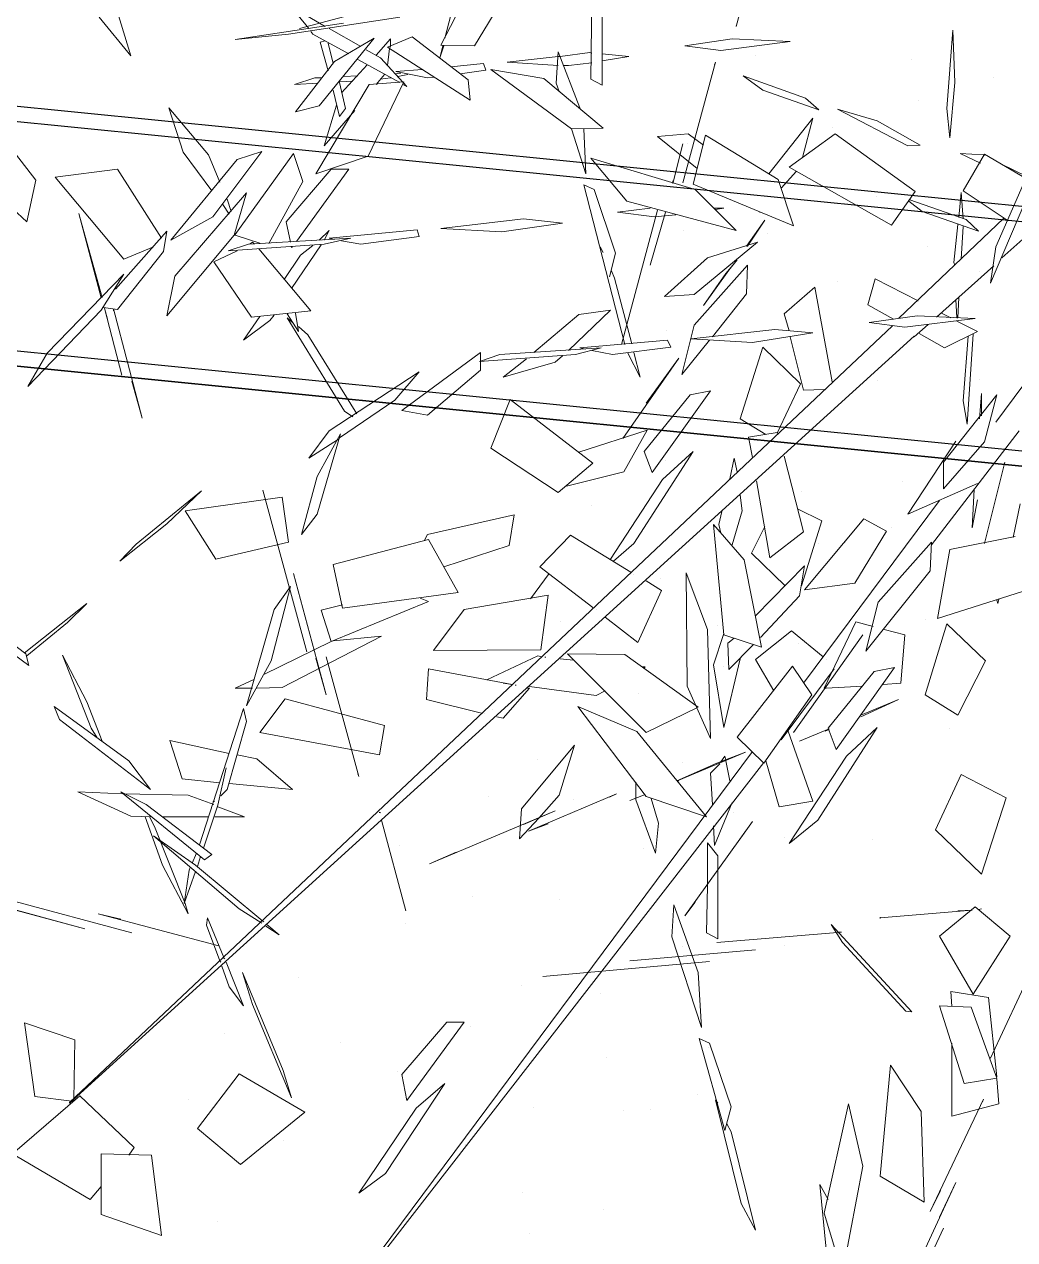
# Model space of a CAD drawing. Header units: metres. Extents: x 42 to 199, y -121 to 268.
# Drawn here: x 103.65 to 104.647, y -84.719 to -83.495 of the extents above; entities that cross this region are included whole.
import ezdxf

# ---------------------------------------------------------------- set-up
doc = ezdxf.new("R2010")
doc.units = ezdxf.units.M
doc.header["$LTSCALE"] = 0.3
doc.layers.get('0').update_dxf_attribs({"color": 8})
for name, color, linetype, lineweight in [('A-Hatch', 8, 'Continuous', 9), ('A-LANDSCAPE', 8, 'Continuous', 5), ('DA HOUSE ARCH LAYOUT', 8, 'Continuous', 9)]:
    doc.layers.add(name, color=color, linetype=linetype, lineweight=lineweight)
for name, color, linetype in [('A-Site Boundary', 8, 'Continuous'), ('A-Wall-Full', 8, 'Continuous'), ('A-Wall-Plst', 8, 'Continuous')]:
    doc.layers.add(name, color=color, linetype=linetype)

# ---------------------------------------------------------------- blocks, each defined once
blk = doc.blocks.new('zw$195B-flat-1-flat-1-flat-1-flat-1-flat-1-flat-1')
at = {"layer": 'A-Site Boundary', "color": 8, "ltscale": 0.6}
for points in [[(30.9785, 5.1523), (30.2862, -1.8121), (29.6282, -8.4313), (29.1107, -13.637), (28.9733, -15.0186), (28.765, -17.114), (28.5491, -19.2858), (28.4154, -20.6307), (28.2929, -21.8633), (28.0026, -24.7832), (27.6923, -27.9053), (27.517, -29.6682), (27.2042, -32.8151), (26.8782, -36.0943), (26.5516, -39.3802), (-7.0022, -34.7719)], [(30.7198, 5.178), (30.0275, -1.7864), (29.3695, -8.4055), (28.852, -13.6112), (28.7146, -14.9928), (28.5063, -17.0883), (28.2904, -19.2601), (28.1567, -20.6049), (28.0342, -21.8376), (27.7439, -24.7575), (27.4336, -27.8796), (27.2583, -29.6425), (26.9455, -32.7893), (26.6195, -36.0686), (26.3195, -39.0858), (-6.7217, -34.548), (-6.3673, -30.4861), (-5.6909, -22.7347), (-5.0415, -15.2918), (-4.322, -7.0464), (-3.7186, -0.1311), (-3.2226, 5.5538)]]:
    blk.add_lwpolyline(points, dxfattribs=at)
blk = doc.blocks.new('02PTRX29')
at = {"color": 8, "linetype": 'Continuous', "transparency": 33554572}
for p, q in [((0.14175, -0.04617), (0.13682, -0.02783)), ((0.19033, -0.04972), (0.18236, -0.03669)), ((0.19318, -0.03808), (0.19583, -0.04833)), ((0.16851, -0.03934), (0.1687, -0.05592)), ((0.19109, -0.03909), (0.19659, -0.04959)), ((0.16661, -0.05705), (0.16661, -0.04162)), ((0.22449, -0.04238), (0.21803, -0.04617)), ((0.22449, -0.04238), (0.22107, -0.04655)), ((0.22487, -0.04757), (0.20418, -0.0444)), ((0.22278, -0.04655), (0.21044, -0.04327)), ((0.25656, -0.04352), (0.25409, -0.05161)), ((0.25409, -0.05161), (0.25997, -0.0444)), ((0.10152, -0.04681), (0.10114, -0.05655)), ((0.10266, -0.06136), (0.10152, -0.04681)), ((0.14175, -0.04605), (0.14175, -0.04617)), ((0.21728, -0.04655), (0.21139, -0.04984)), ((0.21462, -0.04554), (0.23473, -0.04858)), ((0.22031, -0.04757), (0.22069, -0.04706)), ((0.13169, -0.04896), (0.14251, -0.04845)), ((0.1446, -0.0506), (0.13169, -0.04896)), ((0.14251, -0.04845), (0.15124, -0.04972)), ((0.19659, -0.04959), (0.19033, -0.04972)), ((0.19147, -0.05604), (0.2019, -0.04807)), ((0.20646, -0.04997), (0.2019, -0.04807)), ((0.20855, -0.05149), (0.20589, -0.04845)), ((0.20589, -0.04845), (0.20589, -0.04984)), ((0.20893, -0.04833), (0.21633, -0.05263)), ((0.21917, -0.06085), (0.20893, -0.04833)), ((0.21367, -0.05124), (0.22031, -0.04757)), ((0.21746, -0.04921), (0.21652, -0.05301)), ((0.21746, -0.0544), (0.21898, -0.04908)), ((0.21898, -0.04908), (0.21803, -0.04883)), ((0.23473, -0.04858), (0.22487, -0.04757)), ((0.15124, -0.04972), (0.1446, -0.0506)), ((0.16168, -0.05174), (0.16661, -0.05124)), ((0.16661, -0.0525), (0.16168, -0.05174)), ((0.16889, -0.05098), (0.16851, -0.05111)), ((0.17439, -0.05174), (0.16889, -0.05098)), ((0.17477, -0.05086), (0.17078, -0.06123)), ((0.17477, -0.05174), (0.17439, -0.05174)), ((0.17515, -0.05667), (0.17477, -0.05086)), ((0.18426, -0.05275), (0.17477, -0.05174)), ((0.20646, -0.04997), (0.19109, -0.05984)), ((0.19678, -0.05199), (0.19602, -0.04972)), ((0.19621, -0.04972), (0.19678, -0.05199)), ((0.20589, -0.04984), (0.20608, -0.05022)), ((0.20608, -0.05022), (0.20646, -0.05339)), ((0.21044, -0.05048), (0.20779, -0.05199)), ((0.15162, -0.07514), (0.14555, -0.05275)), ((0.14555, -0.05275), (0.14574, -0.05326)), ((0.16851, -0.05288), (0.17287, -0.05339)), ((0.17287, -0.05339), (0.17382, -0.05339)), ((0.17477, -0.05339), (0.18426, -0.05275)), ((0.18824, -0.05427), (0.18862, -0.05301)), ((0.19469, -0.05364), (0.18862, -0.05301)), ((0.20779, -0.05199), (0.20285, -0.05731)), ((0.20418, -0.05655), (0.21196, -0.05225)), ((0.215, -0.05845), (0.21025, -0.05326)), ((0.21633, -0.05263), (0.22354, -0.06199)), ((0.12885, -0.05946), (0.14042, -0.05528)), ((0.14042, -0.05528), (0.13682, -0.05794)), ((0.16642, -0.06502), (0.17743, -0.05579)), ((0.1687, -0.05592), (0.16661, -0.05705)), ((0.18729, -0.05414), (0.1723, -0.06515)), ((0.17743, -0.05579), (0.18729, -0.05414)), ((0.18824, -0.05427), (0.19299, -0.0549)), ((0.19109, -0.05984), (0.19147, -0.05604)), ((0.19906, -0.05566), (0.19773, -0.05554)), ((0.20494, -0.05452), (0.19906, -0.05566)), ((0.20001, -0.05414), (0.20494, -0.05452)), ((0.20456, -0.05541), (0.20266, -0.05503)), ((0.20513, -0.0549), (0.20399, -0.05478)), ((0.20589, -0.05566), (0.2057, -0.05566)), ((0.20779, -0.05592), (0.20589, -0.05566)), ((0.20703, -0.05503), (0.20855, -0.05693)), ((0.21462, -0.05541), (0.21196, -0.05528)), ((0.21538, -0.05642), (0.21291, -0.0563)), ((0.21993, -0.05566), (0.2186, -0.05566)), ((0.21993, -0.05566), (0.22373, -0.05693)), ((0.10209, -0.0668), (0.10114, -0.05655)), ((0.13682, -0.05794), (0.12638, -0.06161)), ((0.17458, -0.05819), (0.17515, -0.05667)), ((0.20285, -0.05731), (0.20361, -0.05693)), ((0.21006, -0.07021), (0.20342, -0.05642)), ((0.20987, -0.05693), (0.20342, -0.05642)), ((0.21974, -0.0735), (0.20987, -0.05693)), ((0.21538, -0.05655), (0.21424, -0.06136)), ((0.21538, -0.06287), (0.21652, -0.05794)), ((0.22373, -0.05693), (0.21936, -0.05667)), ((0.12638, -0.06161), (0.12885, -0.05946)), ((0.21822, -0.06831), (0.21595, -0.06072)), ((0.21917, -0.06085), (0.22354, -0.06199)), ((0.10209, -0.0668), (0.10266, -0.06136)), ((0.12296, -0.06148), (0.10987, -0.06831)), ((0.11556, -0.06363), (0.12296, -0.06148)), ((0.12942, -0.07046), (0.12752, -0.06313)), ((0.12752, -0.06313), (0.13568, -0.0735)), ((0.21822, -0.06831), (0.21253, -0.06174)), ((0.21538, -0.06287), (0.21424, -0.06136)), ((0.24707, -0.06123), (0.23967, -0.06996)), ((0.24441, -0.06945), (0.24707, -0.06123)), ((0.10759, -0.06819), (0.11556, -0.06363)), ((0.1723, -0.06515), (0.16642, -0.06502)), ((0.16965, -0.0735), (0.1723, -0.06515)), ((0.17002, -0.06515), (0.16965, -0.0735)), ((0.27174, -0.07464), (0.28047, -0.06351)), ((0.10854, -0.07679), (0.12334, -0.06604)), ((0.12334, -0.06604), (0.13188, -0.07224)), ((0.13397, -0.07451), (0.14744, -0.06629)), ((0.14744, -0.06629), (0.14972, -0.0754)), ((0.14782, -0.06819), (0.15067, -0.06604)), ((0.15636, -0.06654), (0.14896, -0.07249)), ((0.15067, -0.06604), (0.15636, -0.06654)), ((0.09355, -0.08704), (0.08539, -0.06844)), ((0.08786, -0.07439), (0.09564, -0.06983)), ((0.09564, -0.06983), (0.09962, -0.07666)), ((0.10019, -0.06971), (0.09583, -0.06996)), ((0.0964, -0.07148), (0.10019, -0.06971)), ((0.10987, -0.06831), (0.10759, -0.06819)), ((0.15352, -0.07527), (0.15162, -0.06793)), ((0.22221, -0.07489), (0.22392, -0.06971)), ((0.22392, -0.06971), (0.23473, -0.08476)), ((0.23891, -0.08147), (0.2298, -0.06933)), ((0.2298, -0.06933), (0.23435, -0.07084)), ((0.2391, -0.07666), (0.24441, -0.06945)), ((0.2873, -0.06958), (0.27344, -0.08236)), ((0.08767, -0.07401), (0.0926, -0.0716)), ((0.09583, -0.06996), (0.09564, -0.07008)), ((0.14934, -0.07641), (0.1687, -0.07059)), ((0.1687, -0.07059), (0.16206, -0.07856)), ((0.21006, -0.07021), (0.21974, -0.0735)), ((0.23435, -0.07084), (0.24669, -0.08577)), ((0.23967, -0.06996), (0.23758, -0.07502)), ((0.13188, -0.07224), (0.11291, -0.08299)), ((0.13055, -0.07299), (0.1334, -0.07616)), ((0.22335, -0.08602), (0.21367, -0.07261)), ((0.21367, -0.07261), (0.2169, -0.07261)), ((0.22525, -0.08236), (0.2169, -0.07261)), ((0.2484, -0.08539), (0.25656, -0.07261)), ((0.26813, -0.07413), (0.25542, -0.08931)), ((0.25656, -0.07261), (0.26813, -0.07413)), ((0.08691, -0.0759), (0.0945, -0.09374)), ((0.09962, -0.07666), (0.09127, -0.08223)), ((0.13112, -0.08311), (0.13397, -0.07451)), ((0.14972, -0.0754), (0.13112, -0.08311)), ((0.14175, -0.084), (0.14934, -0.07641)), ((0.15352, -0.07477), (0.15352, -0.07514)), ((0.16243, -0.10513), (0.17002, -0.07552)), ((0.16414, -0.08818), (0.16813, -0.07641)), ((0.16813, -0.07641), (0.17002, -0.07552)), ((0.22221, -0.07489), (0.22847, -0.0864)), ((0.27344, -0.08236), (0.27174, -0.07464)), ((0.10949, -0.07831), (0.09905, -0.08198)), ((0.09962, -0.08185), (0.1, -0.07692)), ((0.1, -0.07692), (0.10038, -0.0816)), ((0.10721, -0.08046), (0.10968, -0.07856)), ((0.11291, -0.08299), (0.10854, -0.07679)), ((0.16206, -0.07856), (0.14175, -0.084)), ((0.24593, -0.09248), (0.23265, -0.07704)), ((0.23265, -0.07704), (0.23492, -0.08489)), ((0.23625, -0.07818), (0.23549, -0.08046)), ((0.09678, -0.08413), (0.10721, -0.08046)), ((0.1372, -0.08058), (0.13739, -0.08058)), ((0.13739, -0.08058), (0.13739, -0.08058)), ((0.14555, -0.08008), (0.14403, -0.07983)), ((0.14403, -0.07983), (0.14593, -0.07983)), ((0.15693, -0.08147), (0.15295, -0.08109)), ((0.15484, -0.08058), (0.15769, -0.09045)), ((0.163, -0.10513), (0.15636, -0.08021)), ((0.15693, -0.08147), (0.16376, -0.08058)), ((0.16376, -0.08058), (0.15769, -0.07983)), ((0.23587, -0.08096), (0.23701, -0.07919)), ((0.2594, -0.0964), (0.26377, -0.08084)), ((0.26377, -0.08084), (0.25959, -0.09652)), ((0.09241, -0.08906), (0.0852, -0.08261)), ((0.09203, -0.08172), (0.11158, -0.10032)), ((0.09905, -0.08198), (0.09678, -0.08413)), ((0.1, -0.08931), (0.09962, -0.08324)), ((0.10057, -0.08286), (0.10133, -0.08995)), ((0.13644, -0.0821), (0.13985, -0.08691)), ((0.13966, -0.08691), (0.13644, -0.0821)), ((0.17401, -0.08261), (0.18122, -0.08185)), ((0.18521, -0.08425), (0.17401, -0.08261)), ((0.19659, -0.08362), (0.18122, -0.08185)), ((0.22449, -0.08615), (0.22525, -0.08236)), ((0.24669, -0.08577), (0.23891, -0.08147)), ((0.18521, -0.08425), (0.19659, -0.08362)), ((0.20096, -0.08387), (0.20058, -0.08514)), ((0.21139, -0.08653), (0.20058, -0.08514)), ((0.20096, -0.08387), (0.21728, -0.08539)), ((0.21822, -0.08653), (0.21329, -0.08539)), ((0.21329, -0.08539), (0.23227, -0.08653)), ((0.21728, -0.08539), (0.21633, -0.08565)), ((0.21822, -0.08577), (0.21728, -0.084)), ((0.21728, -0.084), (0.21917, -0.08577)), ((0.22999, -0.0864), (0.23473, -0.08489)), ((0.23473, -0.08489), (0.23492, -0.08489)), ((0.23492, -0.08489), (0.24745, -0.09981)), ((0.24745, -0.08413), (0.25694, -0.09488)), ((0.24802, -0.08792), (0.24745, -0.08413)), ((0.0945, -0.09374), (0.09355, -0.08704)), ((0.13777, -0.08615), (0.14706, -0.08906)), ((0.14953, -0.09589), (0.13777, -0.08615)), ((0.13985, -0.08691), (0.13966, -0.08691)), ((0.16699, -0.08704), (0.16642, -0.08805)), ((0.215, -0.0859), (0.21139, -0.08653)), ((0.21822, -0.08653), (0.23606, -0.0878)), ((0.21879, -0.08666), (0.2243, -0.09475)), ((0.22259, -0.08855), (0.22031, -0.08678)), ((0.23037, -0.08742), (0.22069, -0.09893)), ((0.2243, -0.08716), (0.22411, -0.08704)), ((0.2243, -0.08716), (0.2243, -0.08704)), ((0.2243, -0.08704), (0.2243, -0.08716)), ((0.23113, -0.08653), (0.23151, -0.08615)), ((0.23208, -0.08653), (0.23151, -0.08615)), ((0.23227, -0.08653), (0.23606, -0.0878)), ((0.23435, -0.0878), (0.23872, -0.08982)), ((0.25656, -0.09868), (0.24802, -0.08792)), ((0.24991, -0.08704), (0.25542, -0.08931)), ((0.10114, -0.09045), (0.10133, -0.08995)), ((0.14308, -0.09134), (0.14156, -0.08944)), ((0.14175, -0.08969), (0.14365, -0.09197)), ((0.14706, -0.08906), (0.15503, -0.09627)), ((0.16528, -0.0926), (0.16414, -0.08818)), ((0.22562, -0.09311), (0.22259, -0.08855)), ((0.2317, -0.10007), (0.23872, -0.08982)), ((0.10456, -0.10007), (0.09393, -0.09058)), ((0.13966, -0.09045), (0.14953, -0.10158)), ((0.13985, -0.09577), (0.13966, -0.09045)), ((0.14308, -0.09134), (0.14782, -0.09792)), ((0.14782, -0.09792), (0.14365, -0.09197)), ((0.1649, -0.09146), (0.16433, -0.09286)), ((0.25959, -0.0988), (0.25542, -0.0921)), ((0.25542, -0.0921), (0.26965, -0.10677)), ((0.10797, -0.09703), (0.11594, -0.09298)), ((0.11594, -0.09298), (0.11727, -0.09779)), ((0.12714, -0.0945), (0.12391, -0.11208)), ((0.12714, -0.0945), (0.13283, -0.09943)), ((0.16111, -0.105), (0.16433, -0.09286)), ((0.24745, -0.09981), (0.24593, -0.09248)), ((0.10038, -0.0964), (0.10057, -0.10019)), ((0.10076, -0.10019), (0.10095, -0.09678)), ((0.14612, -0.10374), (0.13985, -0.09577)), ((0.15503, -0.09627), (0.14953, -0.09589)), ((0.07818, -0.0988), (0.09355, -0.11955)), ((0.11727, -0.09779), (0.11253, -0.10045)), ((0.17097, -0.09956), (0.16509, -0.0988)), ((0.16509, -0.0988), (0.17287, -0.10627)), ((0.22069, -0.09893), (0.2317, -0.10007)), ((0.25731, -0.09855), (0.252, -0.11879)), ((0.2558, -0.11082), (0.25902, -0.09842)), ((0.25656, -0.09868), (0.25921, -0.0983)), ((0.25731, -0.09868), (0.25731, -0.09893)), ((0.25845, -0.10045), (0.25902, -0.09842)), ((0.27325, -0.11297), (0.25959, -0.0988)), ((0.09697, -0.10272), (0.10076, -0.10083)), ((0.09735, -0.10032), (0.10816, -0.09981)), ((0.11044, -0.10196), (0.09735, -0.10032)), ((0.10057, -0.10019), (0.10076, -0.10019)), ((0.1019, -0.10019), (0.10361, -0.09931)), ((0.10608, -0.10146), (0.10873, -0.10374)), ((0.10816, -0.09981), (0.11708, -0.10108)), ((0.11708, -0.10108), (0.11044, -0.10196)), ((0.13188, -0.1026), (0.13283, -0.09943)), ((0.17932, -0.10665), (0.17097, -0.09956)), ((0.21443, -0.11752), (0.22506, -0.10019)), ((0.22297, -0.10272), (0.22354, -0.09931)), ((0.22506, -0.09943), (0.22297, -0.10272)), ((0.22506, -0.10019), (0.22411, -0.10108)), ((0.22828, -0.1007), (0.22752, -0.09969)), ((0.22828, -0.1007), (0.23322, -0.10437)), ((0.23322, -0.10437), (0.23018, -0.09994)), ((0.10304, -0.10576), (0.09697, -0.10272)), ((0.09773, -0.10323), (0.09886, -0.11993)), ((0.09962, -0.11563), (0.09868, -0.10361)), ((0.10778, -0.1031), (0.10304, -0.10576)), ((0.26547, -0.24593), (0.10873, -0.10361)), ((0.11272, -0.10171), (0.26547, -0.2458)), ((0.12752, -0.10298), (0.13454, -0.10234)), ((0.13871, -0.10475), (0.12752, -0.10298)), ((0.13454, -0.10234), (0.1501, -0.10411)), ((0.14953, -0.10158), (0.15181, -0.11069)), ((0.22126, -0.10336), (0.21215, -0.11803)), ((0.22297, -0.10184), (0.22126, -0.10336)), ((0.12923, -0.1136), (0.13169, -0.10374)), ((0.1298, -0.11246), (0.13682, -0.10563)), ((0.13682, -0.10563), (0.14099, -0.11892)), ((0.13871, -0.10475), (0.1501, -0.10411)), ((0.15181, -0.11069), (0.14668, -0.10437)), ((0.15446, -0.10437), (0.1539, -0.10563)), ((0.1539, -0.10563), (0.16471, -0.10702)), ((0.17078, -0.10576), (0.15446, -0.10437)), ((0.1668, -0.10576), (0.17154, -0.10702)), ((0.18559, -0.10702), (0.1668, -0.10576)), ((0.17078, -0.10576), (0.16965, -0.10601)), ((0.15845, -0.11601), (0.15238, -0.10766)), ((0.16281, -0.12258), (0.15238, -0.10766)), ((0.15959, -0.1112), (0.16073, -0.10665)), ((0.15959, -0.1112), (0.16187, -0.10677)), ((0.16471, -0.10702), (0.16851, -0.10627)), ((0.17154, -0.10702), (0.18938, -0.10829)), ((0.17401, -0.10728), (0.17534, -0.10842)), ((0.18502, -0.1112), (0.18065, -0.10778)), ((0.18938, -0.10829), (0.18559, -0.10702)), ((0.18919, -0.10993), (0.18919, -0.10665)), ((0.2038, -0.1174), (0.18919, -0.10665)), ((0.26965, -0.10677), (0.27325, -0.11297)), ((0.17534, -0.10842), (0.18502, -0.1112)), ((0.18919, -0.10993), (0.19906, -0.11828)), ((0.20513, -0.1155), (0.20058, -0.11019)), ((0.21728, -0.12119), (0.20058, -0.11019)), ((0.13416, -0.12157), (0.1298, -0.11246)), ((0.252, -0.11879), (0.2539, -0.11196)), ((0.09564, -0.12322), (0.09336, -0.11449)), ((0.10323, -0.12701), (0.09336, -0.11449)), ((0.09621, -0.11424), (0.09621, -0.11841)), ((0.09659, -0.11892), (0.09621, -0.11424)), ((0.12923, -0.1136), (0.12543, -0.11348)), ((0.15731, -0.12891), (0.14649, -0.11373)), ((0.14649, -0.11373), (0.15029, -0.11449)), ((0.15029, -0.11449), (0.15883, -0.12499)), ((0.09886, -0.11993), (0.09962, -0.11563)), ((0.16832, -0.12714), (0.18369, -0.11537)), ((0.18369, -0.11537), (0.18729, -0.12436)), ((0.21538, -0.12246), (0.20513, -0.1155)), ((0.13625, -0.12183), (0.14099, -0.11892)), ((0.2038, -0.1174), (0.19906, -0.11828)), ((0.21291, -0.11854), (0.21443, -0.11752)), ((0.10551, -0.14232), (0.08919, -0.12119)), ((0.13397, -0.1217), (0.13416, -0.12145)), ((0.13947, -0.12233), (0.13416, -0.12145)), ((0.17097, -0.12512), (0.15826, -0.12107)), ((0.15826, -0.12107), (0.16262, -0.12878)), ((0.2112, -0.11968), (0.2112, -0.11968)), ((0.21519, -0.1217), (0.21955, -0.13663)), ((0.21955, -0.12967), (0.21519, -0.1217)), ((0.21728, -0.12119), (0.22107, -0.12625)), ((0.09564, -0.12322), (0.10323, -0.13195)), ((0.10987, -0.13663), (0.10095, -0.12309)), ((0.13871, -0.12613), (0.13947, -0.12233)), ((0.21557, -0.12271), (0.22107, -0.12625)), ((0.12923, -0.13992), (0.13283, -0.12587)), ((0.14213, -0.12625), (0.14156, -0.12878)), ((0.14213, -0.12625), (0.14289, -0.13005)), ((0.14972, -0.12499), (0.16073, -0.14207)), ((0.15541, -0.13018), (0.14972, -0.12499)), ((0.15883, -0.12499), (0.15731, -0.12891)), ((0.18729, -0.12436), (0.17477, -0.13258)), ((0.09184, -0.12701), (0.09564, -0.14207)), ((0.10323, -0.12701), (0.10323, -0.13195)), ((0.16832, -0.12714), (0.17477, -0.13258)), ((0.13549, -0.14472), (0.13796, -0.13043)), ((0.16509, -0.14498), (0.15541, -0.13018)), ((0.16262, -0.12878), (0.17325, -0.13144)), ((0.2224, -0.14042), (0.21955, -0.12967)), ((0.09697, -0.13093), (0.10987, -0.13663)), ((0.09754, -0.13207), (0.09792, -0.13916)), ((0.22145, -0.16218), (0.22961, -0.1322)), ((0.241, -0.13233), (0.24745, -0.1384)), ((0.25314, -0.14219), (0.241, -0.13233)), ((0.09033, -0.14093), (0.089, -0.13473)), ((0.09697, -0.13397), (0.09792, -0.13916)), ((0.10399, -0.1341), (0.12923, -0.168)), ((0.14099, -0.13309), (0.14061, -0.13599)), ((0.226, -0.13346), (0.22487, -0.14181)), ((0.226, -0.13346), (0.24403, -0.13599)), ((0.11803, -0.13751), (0.11386, -0.13979)), ((0.12904, -0.15067), (0.11803, -0.13751)), ((0.12581, -0.13789), (0.13037, -0.13562)), ((0.14061, -0.13599), (0.14251, -0.14232)), ((0.14441, -0.13612), (0.14498, -0.13852)), ((0.18388, -0.14245), (0.18293, -0.13675)), ((0.18293, -0.13675), (0.19906, -0.14042)), ((0.2224, -0.14042), (0.21955, -0.13663)), ((0.23834, -0.14498), (0.24403, -0.13599)), ((0.11386, -0.13979), (0.11974, -0.1494)), ((0.12581, -0.13789), (0.12961, -0.14991)), ((0.1389, -0.14384), (0.13644, -0.1389)), ((0.14593, -0.13852), (0.14023, -0.1451)), ((0.14403, -0.15902), (0.14593, -0.13852)), ((0.1446, -0.14017), (0.14498, -0.13852)), ((0.24745, -0.1384), (0.25618, -0.14536)), ((0.10209, -0.14321), (0.08995, -0.1408)), ((0.10551, -0.14181), (0.11537, -0.15295)), ((0.10551, -0.14181), (0.1057, -0.14713)), ((0.13549, -0.14472), (0.12923, -0.13992)), ((0.17249, -0.14055), (0.1613, -0.14738)), ((0.17818, -0.14637), (0.17249, -0.14055)), ((0.19887, -0.14131), (0.19337, -0.15118)), ((0.19887, -0.14131), (0.21652, -0.14599)), ((0.19906, -0.14042), (0.19963, -0.14156)), ((0.22487, -0.14181), (0.23834, -0.14498)), ((0.10437, -0.15598), (0.10209, -0.14321)), ((0.13264, -0.14991), (0.1389, -0.14384)), ((0.16073, -0.14207), (0.16452, -0.14536)), ((0.19602, -0.14637), (0.18388, -0.14245)), ((0.25618, -0.14536), (0.25314, -0.14219)), ((0.12999, -0.15181), (0.12904, -0.14624)), ((0.12904, -0.14624), (0.13815, -0.15548)), ((0.14023, -0.1451), (0.13701, -0.1613)), ((0.16832, -0.15396), (0.17818, -0.14637)), ((0.21652, -0.14599), (0.21481, -0.15409)), ((0.11765, -0.16206), (0.1057, -0.14713)), ((0.14706, -0.15801), (0.15105, -0.14751)), ((0.15105, -0.14751), (0.15086, -0.16851)), ((0.16073, -0.14776), (0.16073, -0.14776)), ((0.17648, -0.14763), (0.17989, -0.15231)), ((0.22392, -0.14763), (0.21784, -0.17015)), ((0.08843, -0.15092), (0.10437, -0.15598)), ((0.11974, -0.1494), (0.12904, -0.15067)), ((0.1556, -0.1508), (0.15845, -0.14902)), ((0.1556, -0.1508), (0.15997, -0.16041)), ((0.22449, -0.15004), (0.22752, -0.15434)), ((0.22449, -0.15004), (0.22809, -0.16383)), ((0.09298, -0.15244), (0.09317, -0.1532)), ((0.09317, -0.1532), (0.09336, -0.15257)), ((0.11537, -0.15295), (0.11765, -0.16206)), ((0.1372, -0.15952), (0.12999, -0.15181)), ((0.17799, -0.1618), (0.17667, -0.15168)), ((0.17667, -0.15168), (0.19223, -0.15434)), ((0.19337, -0.15118), (0.21481, -0.15409)), ((0.19887, -0.15282), (0.20039, -0.15219)), ((0.2169, -0.16028), (0.19887, -0.15282)), ((0.26225, -0.1532), (0.26585, -0.15674)), ((0.27363, -0.16218), (0.26225, -0.1532)), ((0.27363, -0.16256), (0.28787, -0.15168)), ((0.16775, -0.15434), (0.16775, -0.15434)), ((0.19223, -0.15434), (0.19792, -0.16193)), ((0.21481, -0.15345), (0.21879, -0.15446)), ((0.2169, -0.16028), (0.21879, -0.15446)), ((0.23265, -0.17218), (0.22752, -0.15434)), ((0.10266, -0.15699), (0.09545, -0.16383)), ((0.10665, -0.17015), (0.10266, -0.15699)), ((0.11955, -0.15662), (0.11632, -0.1575)), ((0.12543, -0.16889), (0.11955, -0.15662)), ((0.15997, -0.16041), (0.16604, -0.15573)), ((0.26585, -0.15674), (0.27344, -0.16294)), ((0.28388, -0.15674), (0.27306, -0.16471)), ((0.11424, -0.15801), (0.11044, -0.15902)), ((0.1112, -0.168), (0.11044, -0.15902)), ((0.11822, -0.15902), (0.13112, -0.17711)), ((0.12562, -0.16307), (0.1315, -0.15826)), ((0.1315, -0.15826), (0.13815, -0.16357)), ((0.13701, -0.1613), (0.14403, -0.15902)), ((0.14327, -0.16054), (0.14213, -0.15965)), ((0.14403, -0.15877), (0.14593, -0.16459)), ((0.14649, -0.17825), (0.14706, -0.15801)), ((0.226, -0.16876), (0.2076, -0.15927)), ((0.2076, -0.15927), (0.21652, -0.16016)), ((0.13852, -0.16079), (0.14308, -0.16547)), ((0.14308, -0.16547), (0.14327, -0.16054)), ((0.17799, -0.1618), (0.19792, -0.16193)), ((0.21652, -0.16016), (0.2169, -0.16028)), ((0.2169, -0.16028), (0.22942, -0.16636)), ((0.27363, -0.16218), (0.27382, -0.16243)), ((0.10057, -0.17395), (0.09545, -0.16383)), ((0.12505, -0.16357), (0.12505, -0.16357)), ((0.13473, -0.16939), (0.13815, -0.16357)), ((0.14403, -0.17622), (0.14099, -0.16345)), ((0.14593, -0.16459), (0.14403, -0.17622)), ((0.14877, -0.17243), (0.16243, -0.16269)), ((0.17306, -0.16256), (0.15845, -0.17711)), ((0.16243, -0.16269), (0.17306, -0.16256)), ((0.17439, -0.16345), (0.17192, -0.1637)), ((0.17724, -0.16319), (0.17705, -0.16319)), ((0.17781, -0.16307), (0.17856, -0.16294)), ((0.17856, -0.16294), (0.18805, -0.16737)), ((0.21177, -0.18533), (0.21784, -0.16307)), ((0.21974, -0.16332), (0.21784, -0.17015)), ((0.22809, -0.16383), (0.23265, -0.17218)), ((0.2668, -0.16281), (0.26149, -0.17635)), ((0.26225, -0.17142), (0.2668, -0.16281)), ((0.27306, -0.16471), (0.27363, -0.16256)), ((0.12315, -0.18027), (0.11234, -0.16509)), ((0.11613, -0.16585), (0.11234, -0.16509)), ((0.11613, -0.16585), (0.12467, -0.17635)), ((0.12353, -0.16534), (0.1334, -0.1785)), ((0.12771, -0.17015), (0.13131, -0.16484)), ((0.13131, -0.16484), (0.14156, -0.17799)), ((0.15864, -0.16496), (0.15921, -0.16496)), ((0.15921, -0.16496), (0.15864, -0.16496)), ((0.15864, -0.16496), (0.15883, -0.16522)), ((0.19887, -0.16534), (0.18331, -0.16825)), ((0.19925, -0.17104), (0.19887, -0.16534)), ((0.1112, -0.168), (0.11443, -0.16825)), ((0.11822, -0.16851), (0.12505, -0.16889)), ((0.12505, -0.16889), (0.12524, -0.16889)), ((0.12524, -0.16889), (0.12543, -0.16889)), ((0.15086, -0.16851), (0.14649, -0.17825)), ((0.16775, -0.17028), (0.18008, -0.16863)), ((0.18008, -0.16889), (0.18502, -0.17445)), ((0.18046, -0.16889), (0.18008, -0.16889)), ((0.18255, -0.16838), (0.18274, -0.16838)), ((0.18274, -0.16838), (0.18274, -0.16838)), ((0.18331, -0.16825), (0.18502, -0.168)), ((0.226, -0.16876), (0.23075, -0.16889)), ((0.23113, -0.16724), (0.23473, -0.16889)), ((0.23151, -0.16889), (0.23473, -0.16889)), ((0.10057, -0.17395), (0.10665, -0.17015)), ((0.11158, -0.17104), (0.1186, -0.17395)), ((0.1186, -0.1742), (0.11158, -0.17104)), ((0.13663, -0.1828), (0.12771, -0.17015)), ((0.16775, -0.17028), (0.16604, -0.16939)), ((0.189, -0.17357), (0.19925, -0.17104)), ((0.22543, -0.17091), (0.20703, -0.17584)), ((0.23018, -0.17711), (0.22543, -0.17091)), ((0.15845, -0.17711), (0.14877, -0.17243)), ((0.17116, -0.1723), (0.15845, -0.189)), ((0.16016, -0.17698), (0.17116, -0.1723)), ((0.23265, -0.17509), (0.23322, -0.17268)), ((0.24137, -0.19798), (0.23322, -0.17268)), ((0.25447, -0.18242), (0.26832, -0.1723)), ((0.2594, -0.17875), (0.26225, -0.17142)), ((0.26832, -0.1723), (0.26737, -0.17471)), ((0.18502, -0.17445), (0.18615, -0.1742)), ((0.18843, -0.17369), (0.18843, -0.17369)), ((0.20798, -0.18128), (0.20703, -0.17584)), ((0.23265, -0.17509), (0.23625, -0.18774)), ((0.26737, -0.17471), (0.25048, -0.18774)), ((0.12126, -0.18154), (0.11556, -0.17622)), ((0.11556, -0.17622), (0.12657, -0.19343)), ((0.12315, -0.18027), (0.12467, -0.17635)), ((0.12448, -0.17648), (0.12999, -0.17875)), ((0.12448, -0.1766), (0.12524, -0.17686)), ((0.13207, -0.17686), (0.12752, -0.18989)), ((0.14156, -0.17799), (0.13663, -0.1828)), ((0.14725, -0.1928), (0.16016, -0.17698)), ((0.20798, -0.18128), (0.23018, -0.17711)), ((0.26149, -0.17635), (0.26035, -0.17812)), ((0.17173, -0.17951), (0.1816, -0.19128)), ((0.17458, -0.18875), (0.17173, -0.17951)), ((0.24688, -0.17863), (0.23587, -0.18103)), ((0.2446, -0.18571), (0.24688, -0.17863)), ((0.13188, -0.19773), (0.12126, -0.18154)), ((0.13625, -0.18242), (0.13378, -0.1909)), ((0.21917, -0.28869), (0.13871, -0.18065)), ((0.14004, -0.18078), (0.14536, -0.1828)), ((0.14004, -0.18078), (0.15238, -0.18596)), ((0.14289, -0.18609), (0.14365, -0.18242)), ((0.14365, -0.1823), (0.14384, -0.18154)), ((0.14384, -0.18154), (0.1446, -0.18255)), ((0.23075, -0.18204), (0.22411, -0.18774)), ((0.23075, -0.18204), (0.23435, -0.18128)), ((0.25048, -0.18774), (0.25447, -0.18242)), ((0.21898, -0.28869), (0.13663, -0.18268)), ((0.14479, -0.18293), (0.14649, -0.1847)), ((0.14536, -0.1828), (0.15276, -0.18609)), ((0.14649, -0.1847), (0.14612, -0.19052)), ((0.21196, -0.18483), (0.21177, -0.18533)), ((0.23796, -0.19065), (0.23644, -0.18369)), ((0.1, -0.18495), (0.09165, -0.18925)), ((0.1, -0.18495), (0.10475, -0.1952)), ((0.15238, -0.18596), (0.15257, -0.18622)), ((0.16035, -0.18634), (0.16035, -0.18963)), ((0.22411, -0.18774), (0.23587, -0.1866)), ((0.23758, -0.18647), (0.2446, -0.18571)), ((0.09621, -0.20342), (0.09165, -0.18925)), ((0.15845, -0.189), (0.14725, -0.1928)), ((0.1575, -0.18938), (0.15617, -0.19393)), ((0.15864, -0.18862), (0.16149, -0.18976)), ((0.16395, -0.18849), (0.16528, -0.18913)), ((0.16395, -0.18849), (0.18027, -0.19545)), ((0.17837, -0.19305), (0.17458, -0.18875)), ((0.23625, -0.18774), (0.23739, -0.18887)), ((0.24346, -0.18875), (0.23872, -0.19052)), ((0.24043, -0.20077), (0.25599, -0.18812)), ((0.25542, -0.18849), (0.24346, -0.18875)), ((0.25599, -0.18812), (0.25124, -0.19052)), ((0.25409, -0.19267), (0.26396, -0.18812)), ((0.25561, -0.18849), (0.26396, -0.18812)), ((0.13378, -0.1909), (0.12752, -0.18989)), ((0.14574, -0.19811), (0.14251, -0.19014)), ((0.16035, -0.18963), (0.15674, -0.1995)), ((0.17534, -0.19166), (0.19868, -0.20153)), ((0.18122, -0.19419), (0.17534, -0.19166)), ((0.1816, -0.19128), (0.18198, -0.19684)), ((0.23796, -0.1909), (0.23303, -0.1928)), ((0.23796, -0.19065), (0.24062, -0.19862)), ((0.23853, -0.18989), (0.23891, -0.19001)), ((0.25124, -0.19052), (0.2391, -0.19975)), ((0.12657, -0.19343), (0.13188, -0.19773)), ((0.13871, -0.19368), (0.15124, -0.21114)), ((0.13871, -0.19368), (0.14118, -0.1971)), ((0.18198, -0.19684), (0.17837, -0.19305)), ((0.20304, -0.21025), (0.2076, -0.19343)), ((0.20779, -0.19204), (0.20798, -0.19191)), ((0.20798, -0.19191), (0.20798, -0.19204)), ((0.23303, -0.1928), (0.23853, -0.1928)), ((0.23967, -0.1928), (0.24821, -0.1928)), ((0.24821, -0.20178), (0.25143, -0.1928)), ((0.25067, -0.1928), (0.24972, -0.19457)), ((0.25029, -0.1928), (0.25409, -0.19267)), ((0.09621, -0.20342), (0.10475, -0.1952)), ((0.14593, -0.19444), (0.14574, -0.19811)), ((0.15617, -0.19393), (0.15674, -0.1995)), ((0.17667, -0.19406), (0.18027, -0.19545)), ((0.24972, -0.19457), (0.24403, -0.20886)), ((0.14517, -0.20001), (0.14706, -0.1976)), ((0.14706, -0.1976), (0.14706, -0.20545)), ((0.23397, -0.20987), (0.24991, -0.19634)), ((0.24991, -0.19634), (0.24213, -0.20178)), ((0.14517, -0.21544), (0.14517, -0.20001)), ((0.19374, -0.19937), (0.19868, -0.20153)), ((0.2391, -0.19975), (0.24043, -0.20077)), ((0.24118, -0.20013), (0.24175, -0.20203)), ((0.24194, -0.1995), (0.2427, -0.2014)), ((0.24213, -0.20178), (0.22961, -0.21215)), ((0.24213, -0.20292), (0.24422, -0.20886)), ((0.24308, -0.20216), (0.24327, -0.20266)), ((0.24327, -0.20266), (0.24422, -0.20886)), ((0.24346, -0.21076), (0.24821, -0.20178)), ((0.14706, -0.20545), (0.14706, -0.20557)), ((0.14706, -0.20557), (0.14725, -0.2143)), ((0.29261, -0.20545), (0.26263, -0.21354)), ((0.09735, -0.2095), (0.0909, -0.21493)), ((0.10399, -0.21493), (0.09735, -0.2095)), ((0.15333, -0.20912), (0.14877, -0.22164)), ((0.15124, -0.21114), (0.14934, -0.20861)), ((0.15333, -0.20912), (0.15371, -0.21506)), ((0.24346, -0.21076), (0.24403, -0.20886)), ((0.27648, -0.20823), (0.2539, -0.2143)), ((0.26263, -0.21354), (0.28293, -0.2081)), ((0.09678, -0.21), (0.09621, -0.20987)), ((0.11499, -0.21152), (0.09792, -0.21013)), ((0.09792, -0.21013), (0.10057, -0.21025)), ((0.11499, -0.21165), (0.11499, -0.21139)), ((0.11499, -0.21139), (0.11499, -0.21152)), ((0.22999, -0.2124), (0.23397, -0.20987)), ((0.23682, -0.21886), (0.23986, -0.21152)), ((0.26016, -0.21076), (0.23777, -0.21671)), ((0.23986, -0.21152), (0.24005, -0.21291)), ((0.25599, -0.21177), (0.26016, -0.21076)), ((0.1241, -0.21278), (0.10911, -0.22898)), ((0.12202, -0.21607), (0.1241, -0.21278)), ((0.12221, -0.21418), (0.14536, -0.21607)), ((0.12277, -0.21418), (0.12221, -0.21418)), ((0.22885, -0.21278), (0.22657, -0.21468)), ((0.22657, -0.21468), (0.22904, -0.21304)), ((0.22961, -0.21215), (0.22942, -0.21228)), ((0.22942, -0.21228), (0.22942, -0.21228)), ((0.2298, -0.21253), (0.22999, -0.2124)), ((0.2298, -0.21253), (0.2298, -0.21253)), ((0.24005, -0.21291), (0.23758, -0.21949)), ((0.09773, -0.22569), (0.0909, -0.21493)), ((0.09773, -0.22569), (0.10399, -0.21493)), ((0.11025, -0.22885), (0.12202, -0.21607)), ((0.14517, -0.21544), (0.14725, -0.2143)), ((0.1482, -0.23189), (0.15371, -0.21506)), ((0.16149, -0.21949), (0.13815, -0.21746)), ((0.23777, -0.21671), (0.23834, -0.21658)), ((0.08653, -0.2205), (0.0945, -0.23758)), ((0.14668, -0.21962), (0.17762, -0.2224)), ((0.23322, -0.22784), (0.23644, -0.21974)), ((0.2372, -0.2205), (0.23587, -0.2243)), ((0.23663, -0.21911), (0.23682, -0.21898)), ((0.23682, -0.21898), (0.23682, -0.21886)), ((0.23758, -0.21949), (0.23739, -0.21974)), ((0.23739, -0.21974), (0.23739, -0.21974)), ((0.14877, -0.22164), (0.1482, -0.23189)), ((0.2334, -0.22164), (0.22581, -0.23986)), ((0.23151, -0.22759), (0.2334, -0.22164)), ((0.1019, -0.22518), (0.09488, -0.22632)), ((0.10171, -0.22797), (0.1019, -0.22518)), ((0.23587, -0.2243), (0.23322, -0.22784)), ((0.09488, -0.22632), (0.09336, -0.241)), ((0.2243, -0.24492), (0.23151, -0.22759)), ((0.09811, -0.22809), (0.09336, -0.24125)), ((0.10399, -0.22784), (0.09811, -0.22809)), ((0.10399, -0.22784), (0.09943, -0.24226)), ((0.10911, -0.22898), (0.11025, -0.22885)), ((0.20285, -0.24542), (0.19223, -0.23087)), ((0.19223, -0.23087), (0.19545, -0.23087)), ((0.19545, -0.23087), (0.2038, -0.24062)), ((0.27382, -0.231), (0.26453, -0.23416)), ((0.27193, -0.24466), (0.27382, -0.231)), ((0.14858, -0.23391), (0.14384, -0.25099)), ((0.14858, -0.23391), (0.14668, -0.2348)), ((0.26453, -0.23416), (0.26472, -0.2453)), ((0.10171, -0.24833), (0.10171, -0.2348)), ((0.1427, -0.24656), (0.14668, -0.2348)), ((0.0945, -0.23758), (0.0945, -0.23745)), ((0.1074, -0.24745), (0.1131, -0.23884)), ((0.1131, -0.23884), (0.11499, -0.25947)), ((0.09336, -0.24125), (0.09943, -0.24226)), ((0.2038, -0.24062), (0.20285, -0.24542)), ((0.22183, -0.24757), (0.23397, -0.24049)), ((0.22581, -0.23986), (0.2243, -0.24492)), ((0.23397, -0.24049), (0.24175, -0.25061)), ((0.09336, -0.24137), (0.09298, -0.24606)), ((0.19583, -0.24226), (0.20115, -0.24681)), ((0.20684, -0.25896), (0.19583, -0.24226)), ((0.09602, -0.24568), (0.09583, -0.24517)), ((0.09583, -0.24517), (0.1057, -0.26604)), ((0.14555, -0.2453), (0.1408, -0.26453)), ((0.14555, -0.2453), (0.14517, -0.24593)), ((0.25352, -0.25415), (0.26358, -0.24454)), ((0.26358, -0.24454), (0.2761, -0.25529)), ((0.26472, -0.2453), (0.26472, -0.24542)), ((0.26472, -0.24542), (0.2649, -0.24555)), ((0.2649, -0.24555), (0.26509, -0.24555)), ((0.26509, -0.24555), (0.2649, -0.24555)), ((0.2649, -0.24555), (0.2649, -0.24555)), ((0.27193, -0.24466), (0.26509, -0.24555)), ((0.10171, -0.24833), (0.09298, -0.24606)), ((0.10683, -0.26427), (0.1074, -0.24745)), ((0.11822, -0.25757), (0.12088, -0.24606)), ((0.12088, -0.24606), (0.12543, -0.2663)), ((0.14384, -0.25099), (0.1427, -0.24656)), ((0.20115, -0.24681), (0.21177, -0.26263)), ((0.23378, -0.25731), (0.22183, -0.24757)), ((0.26547, -0.24593), (0.26547, -0.2458)), ((0.1427, -0.25124), (0.14346, -0.24972)), ((0.13815, -0.26946), (0.1427, -0.25124)), ((0.24175, -0.25061), (0.23378, -0.25731)), ((0.25352, -0.25415), (0.25447, -0.25554)), ((0.25029, -0.25554), (0.2484, -0.27047)), ((0.25959, -0.25529), (0.25029, -0.25554)), ((0.25959, -0.25529), (0.25959, -0.26655)), ((0.2761, -0.25529), (0.26168, -0.26377)), ((0.11822, -0.25757), (0.12202, -0.27756)), ((0.21177, -0.26263), (0.20684, -0.25896)), ((0.10095, -0.2606), (0.10399, -0.26706)), ((0.11082, -0.28186), (0.10095, -0.2606)), ((0.10683, -0.26427), (0.11499, -0.25947)), ((0.12619, -0.26098), (0.12467, -0.26377)), ((0.12619, -0.26098), (0.12505, -0.273)), ((0.26168, -0.26377), (0.25959, -0.26136)), ((0.1057, -0.26604), (0.1038, -0.26212)), ((0.1408, -0.26453), (0.13815, -0.26946)), ((0.12543, -0.2663), (0.12202, -0.27756)), ((0.25959, -0.26655), (0.2484, -0.27047)), ((0.10323, -0.26908), (0.11651, -0.29729))]:
    blk.add_line(p, q, dxfattribs=at)
blk = doc.blocks.new('MUSTER_0')
at = {"color": 8, "linetype": 'Continuous', "transparency": 33554585}
for p, q in [((5.8288, -0.7253), (5.8288, -0.7253)), ((5.8903, -0.7353), (5.8903, -0.7353)), ((5.9993, -0.7658), (5.9993, -0.7658)), ((5.8113, -0.7838), (5.8113, -0.7838)), ((5.6068, -0.8063), (5.6068, -0.8063)), ((6.1068, -0.8063), (6.1068, -0.8063)), ((5.8793, -0.8188), (5.8793, -0.8188)), ((5.5218, -0.8358), (5.5218, -0.8358)), ((5.7078, -0.8393), (5.7078, -0.8393)), ((5.7478, -0.8353), (5.7478, -0.8353)), ((6.0218, -0.8358), (6.0218, -0.8358)), ((6.2078, -0.8393), (6.2078, -0.8393)), ((6.2478, -0.8353), (6.2478, -0.8353)), ((5.7723, -0.8678), (5.7723, -0.8678)), ((6.2723, -0.8678), (6.2723, -0.8678)), ((5.3643, -0.8778), (5.3643, -0.8778)), ((5.8643, -0.8778), (5.8643, -0.8778)), ((6.3643, -0.8778), (6.3643, -0.8778)), ((5.5158, -0.8833), (5.5158, -0.8833)), ((5.6353, -0.8868), (5.6353, -0.8868)), ((5.7803, -0.8888), (5.7803, -0.8888)), ((6.0158, -0.8833), (6.0158, -0.8833)), ((6.1353, -0.8868), (6.1353, -0.8868)), ((6.2803, -0.8888), (6.2803, -0.8888)), ((5.7433, -0.9168), (5.7433, -0.9168)), ((6.2433, -0.9168), (6.2433, -0.9168)), ((5.4033, -0.9303), (5.4033, -0.9303)), ((5.9033, -0.9303), (5.9033, -0.9303)), ((6.4033, -0.9303), (6.4033, -0.9303)), ((5.4903, -0.9373), (5.4903, -0.9373)), ((5.6948, -0.9388), (5.6948, -0.9388)), ((5.9903, -0.9373), (5.9903, -0.9373)), ((6.1948, -0.9388), (6.1948, -0.9388)), ((5.3728, -0.9468), (5.3728, -0.9468)), ((5.5683, -0.9448), (5.5683, -0.9448)), ((5.8728, -0.9468), (5.8728, -0.9468)), ((6.0683, -0.9448), (6.0683, -0.9448)), ((6.3728, -0.9468), (6.3728, -0.9468)), ((5.8033, -0.9608), (5.8033, -0.9608)), ((6.3033, -0.9608), (6.3033, -0.9608)), ((5.4473, -0.9908), (5.4473, -0.9908)), ((5.9473, -0.9908), (5.9473, -0.9908)), ((5.6318, -0.9968), (5.6318, -0.9968)), ((5.7103, -1.0038), (5.7103, -1.0038)), ((5.8508, -1.0043), (5.8508, -1.0043)), ((6.1318, -0.9968), (6.1318, -0.9968)), ((6.2103, -1.0038), (6.2103, -1.0038)), ((6.3508, -1.0043), (6.3508, -1.0043)), ((5.5493, -1.0133), (5.5493, -1.0133)), ((6.0493, -1.0133), (6.0493, -1.0133)), ((5.7563, -1.0328), (5.7563, -1.0328)), ((6.2563, -1.0328), (6.2563, -1.0328)), ((5.5268, -1.0523), (5.5268, -1.0523)), ((6.0268, -1.0523), (6.0268, -1.0523)), ((5.4118, -1.0718), (5.4118, -1.0718)), ((5.6528, -1.0668), (5.6528, -1.0668)), ((5.9118, -1.0718), (5.9118, -1.0718)), ((6.1528, -1.0668), (6.1528, -1.0668)), ((6.4118, -1.0718), (6.4118, -1.0718)), ((5.5693, -1.0808), (5.5693, -1.0808)), ((5.8118, -1.0783), (5.8118, -1.0783)), ((6.0693, -1.0808), (6.0693, -1.0808)), ((6.3118, -1.0783), (6.3118, -1.0783)), ((5.4998, -1.1013), (5.4998, -1.1013)), ((5.9998, -1.1013), (5.9998, -1.1013)), ((6.1923, -1.1123), (6.1923, -1.1123)), ((6.3043, -1.1313), (6.3043, -1.1313)), ((6.1328, -1.1383), (6.1328, -1.1383)), ((6.3973, -1.1493), (6.3973, -1.1493)), ((6.2638, -1.1818), (6.2638, -1.1818)), ((6.4788, -1.1798), (6.4788, -1.1798)), ((6.3288, -1.2253), (6.3288, -1.2253)), ((6.3903, -1.2353), (6.3903, -1.2353)), ((6.4993, -1.2658), (6.4993, -1.2658))]:
    blk.add_line(p, q, dxfattribs=at)
blk = doc.blocks.new('DA HOUSE ARCH LAYOUT')
at = {"layer": 'A-Hatch', "transparency": 33554534}
h = blk.add_hatch(dxfattribs=at)
h.set_pattern_fill('ANSI34', color=8, scale=0.05, angle=135)
h.set_pattern_definition([(180, (143.66595, 80.5253), (-8e-16, -0.9525), []), (180, (143.5072, 80.684), (-8e-16, -0.9525), []), (180, (143.34845, 80.8428), (-8e-16, -0.9525), []), (180, (143.1897, 81.0015), (-8e-16, -0.9525), [])])
h.paths.add_polyline_path([(-4.77, -11.6999), (19.35, -11.7), (19.35, -23.43), (32.0283, -23.43), (32.2446, -21.83), (30.3908, -21.83), (30.3908, -21.93), (29.9908, -21.93), (29.9906, -14.136), (29.9906, -15.135, -0.255571), (30.2109, -14.7322), (30.2208, -12.5299), (29.9908, -12.5299), (29.9908, -5.7602, -0.509998), (30.5975, -5.2899, 0.131852), (31.3505, -5.5096, 0.414214), (32.6508, -4.2093, 0.414214), (31.3505, -2.909, 0.124697), (30.7314, -3.0659, -0.546787), (29.9908, -2.7299), (29.9908, 0.6871), (32.0248, 0.6871), (32.0248, 1.9651), (19.7004, 1.9651, -0.764694), (19.2402, 2.1101), (16.7403, 2.1102), (16.74, -8.5299), (-0.255, -8.5299), (-0.255, -11.6998)])
at = {"layer": 'A-Wall-Full', "color": 8}
blk.add_lwpolyline([(-18.438, 13.0328), (-18.4067, 13.261), (36.5875, 8.4624), (31.9647, -25.7283), (-23.0108, -20.2632), (-22.8333, -18.9707), (-22.6055, -19.002), (-22.7505, -20.058), (31.7666, -25.4775), (36.3273, 8.2543)], close=True, dxfattribs=at)
at = {"layer": 'A-Wall-Plst', "color": 8}
blk.add_lwpolyline([(-9.4697, 12.2352), (-9.4697, 9.7912), (-10.4447, 9.7912), (-10.4447, 9.5312), (-9.2097, 9.5312), (-9.2097, 12.2125), (36.3103, 8.2407), (31.7536, -25.4611), (-18.6707, -20.4485), (-18.654, -20.3271), (-18.8323, -20.3026), (-18.8499, -20.4306), (-20.3137, -20.2851), (-20.3063, -20.2312), (-20.5639, -20.1958), (-20.5726, -20.2594), (-22.7335, -20.0446), (-22.5885, -18.9891), (-22.8461, -18.9538), (-23.0278, -20.2766), (31.9777, -25.7447), (36.6045, 8.476), (-18.4196, 13.2772), (-18.455, 13.0192)], close=True, dxfattribs=at)
at = {"layer": 'A-LANDSCAPE', "color": 8, "lineweight": 35, "transparency": 33554457}
for name, p, xscale, yscale, zscale, rotation in [('MUSTER_0', (10.584, -17.1511), 1.205351243692543, 1.205351243692543, 1.205351243692543, 251.0061319040827), ('02PTRX29', (7.9892, -22.6193), -5.424908083668589, 5.424908083668587, 5.424908083668588, 359.9999999999996)]:
    blk.add_blockref(name, p, dxfattribs=dict(at, xscale=xscale, yscale=yscale, zscale=zscale, rotation=rotation))
at = {"layer": 'A-Site Boundary', "color": 8, "rotation": 270}
blk.add_blockref('zw$195B-flat-1-flat-1-flat-1-flat-1-flat-1-flat-1', (16.3523, 6.275), dxfattribs=at)

msp = doc.modelspace()

# ---------------------------------------------------------------- block references
at = {"layer": 'DA HOUSE ARCH LAYOUT'}
msp.add_blockref('DA HOUSE ARCH LAYOUT', (97.1462, -60.628), dxfattribs=at)

doc.saveas('drawing.dxf')
